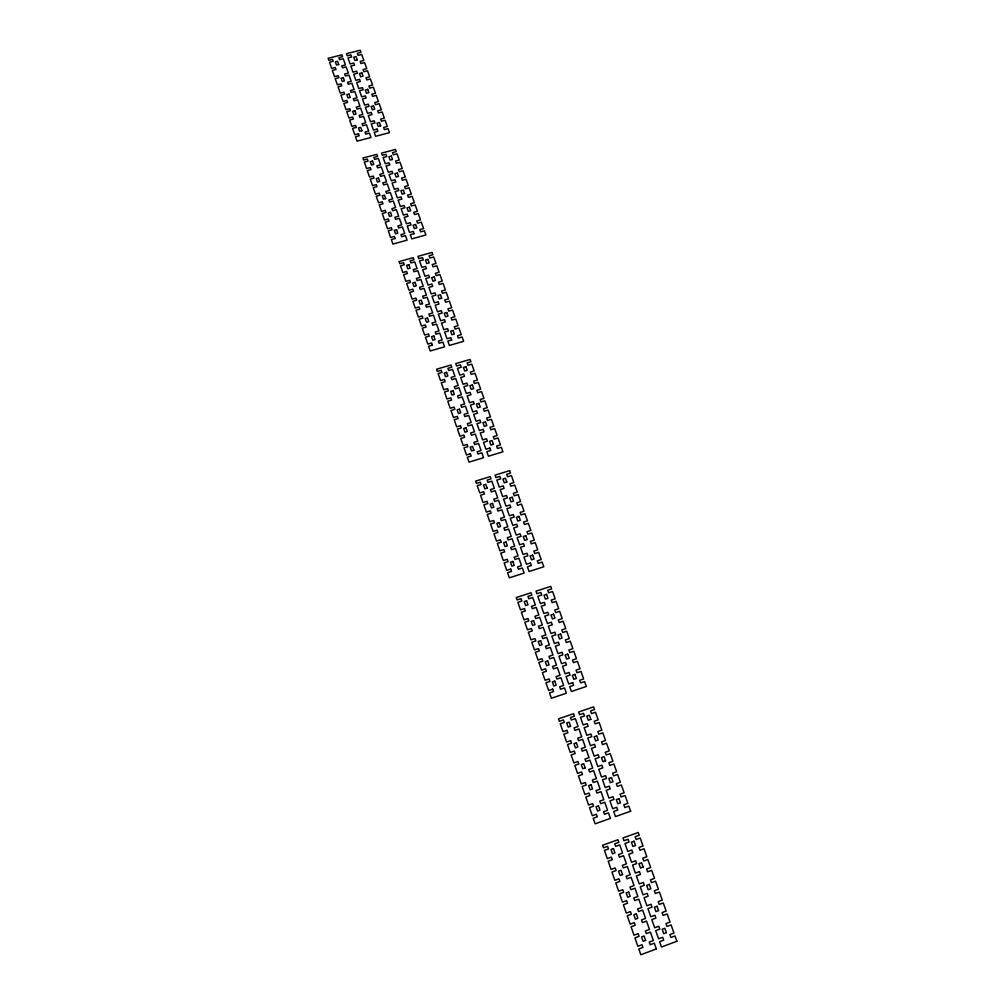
<?xml version="1.0" encoding="UTF-8"?>
<svg xmlns="http://www.w3.org/2000/svg" width="1005" height="1005" viewBox="0 0 1005 1005"><rect width="100%" height="100%" fill="white"/><g stroke="black" fill="none" stroke-linecap="round" stroke-linejoin="round"><path stroke-width="1.5" d="M656.328 948.959L640.826 954.75L638.803 948.959L642.949 947.413L642.007 944.75L637.874 946.295L634.934 937.853L639.067 936.321L638.137 933.658L634.004 935.19L631.077 926.786L635.198 925.253L634.268 922.615L630.148 924.135L627.233 915.756L631.341 914.236L630.424 911.598L626.303 913.118L623.389 904.764L627.509 903.256L626.592 900.631L622.472 902.138L619.57 893.822L623.678 892.314L622.773 889.701L618.665 891.196L615.764 882.905L619.871 881.423L618.954 878.81L614.859 880.292L611.982 872.038L616.078 870.556L615.161 867.956L611.065 869.438L608.201 861.21L612.296 859.727L611.379 857.139L607.296 858.609L604.432 850.406L608.515 848.949L607.61 846.361L603.528 847.831L602.636 845.243L617.924 839.765L618.829 842.341L614.759 843.798L615.663 846.373L619.733 844.916L622.61 853.094L618.54 854.564L619.444 857.152L623.527 855.682L626.404 863.885L622.321 865.368L623.238 867.968L627.321 866.486L630.223 874.714L626.128 876.209L627.045 878.81L631.14 877.327L634.042 885.593L629.947 887.076L630.864 889.701L634.959 888.206L637.874 896.498L633.778 897.993L634.695 900.618L638.803 899.123L641.73 907.44L637.622 908.96L638.539 911.585L642.647 910.078L645.587 918.432L641.479 919.952L642.409 922.59L646.517 921.07L649.469 929.449L645.348 930.982L646.278 933.632L650.398 932.112L653.363 940.517L649.23 942.062L650.172 944.725L654.293 943.18L656.328 948.959M676.893 941.258L661.478 947.024L659.594 941.698L663.715 940.165L662.697 937.288L658.577 938.821L655.7 930.643L659.808 929.11L658.79 926.246L654.682 927.766L651.805 919.613L655.913 918.093L654.896 915.241L650.8 916.748L647.936 908.62L652.031 907.113L651.026 904.261L646.931 905.781L644.079 897.679L648.162 896.171L647.17 893.345L643.074 894.839L640.223 886.774L644.318 885.279L643.313 882.453L639.23 883.935L636.391 875.895L640.474 874.413L639.482 871.599L635.399 873.081L632.572 865.066L636.655 863.597L635.663 860.783L631.58 862.252L628.766 854.275L632.836 852.805L631.856 850.004L627.786 851.474L624.972 843.522L629.042 842.052L628.062 839.276L623.992 840.733L623.012 837.944L638.225 832.492L639.218 835.268L635.16 836.725L636.152 839.502L640.21 838.044L643.024 845.984L638.966 847.441L639.959 850.243L644.017 848.773L646.843 856.737L642.785 858.207L643.778 861.009L647.848 859.539L650.687 867.529L646.617 869.011L647.609 871.825L651.68 870.343L654.531 878.357L650.461 879.84L651.454 882.666L655.536 881.171L658.388 889.224L654.318 890.719L655.323 893.558L659.406 892.051L662.27 900.128L658.187 901.636L659.192 904.475L663.275 902.967L666.164 911.07L662.069 912.59L663.086 915.442L667.169 913.922L670.059 922.062L665.963 923.582L666.981 926.447L671.076 924.927L673.978 933.08L669.883 934.612L670.9 937.489L675.008 935.957L676.893 941.258M645.625 940.391L643.15 941.321L641.592 936.886L644.067 935.957L645.625 940.391M666.403 932.653L663.727 933.645L662.169 929.236L664.833 928.243L666.403 932.653M636.328 913.897L633.866 914.801L635.411 919.211L637.874 918.294L636.328 913.897M657.044 906.259L654.393 907.239L655.938 911.623L658.602 910.643L657.044 906.259M628.653 891.975L626.19 892.88L627.723 897.251L630.185 896.347L628.653 891.975M649.318 884.425L646.667 885.405L648.2 889.752L650.863 888.784L649.318 884.425M622.547 874.564L620.098 875.456L618.577 871.109L621.027 870.23L622.547 874.564M643.175 867.076L640.524 868.044L638.992 863.722L641.642 862.755L643.175 867.076M613.465 848.622L611.015 849.501L612.522 853.81L614.972 852.931L613.465 848.622M634.017 841.235L631.379 842.19L632.899 846.486L635.537 845.532L634.017 841.235M610.412 818.384L595.148 823.811L593.214 818.258L597.284 816.814L596.392 814.251L592.322 815.696L589.508 807.618L593.566 806.173L592.674 803.623L588.616 805.068L585.802 797.003L589.86 795.583L588.98 793.046L584.91 794.465L582.121 786.438L586.166 785.018L585.287 782.493L581.229 783.9L578.44 775.898L582.498 774.491L581.606 771.966L577.561 773.385L574.785 765.408L578.83 764.001L577.95 761.489L573.905 762.895L571.129 754.943L575.174 753.549L574.295 751.049L570.262 752.444L567.498 744.529L571.531 743.135L570.664 740.647L566.619 742.029L563.868 734.14L567.9 732.758L567.034 730.271L563.001 731.653L560.262 723.788L564.282 722.419L563.416 719.944L559.396 721.314L558.529 718.826L573.591 713.701L574.471 716.176L570.451 717.545L571.317 720.02L575.337 718.65L578.089 726.489L574.069 727.859L574.948 730.346L578.968 728.964L581.732 736.841L577.712 738.223L578.579 740.71L582.611 739.328L585.387 747.217L581.355 748.612L582.234 751.112L586.267 749.717L589.043 757.644L585.011 759.039L585.89 761.551L589.935 760.157L592.724 768.096L588.691 769.503L589.571 772.028L593.616 770.621L596.417 778.599L592.372 780.006L593.264 782.531L597.309 781.124L600.123 789.126L596.066 790.546L596.957 793.083L601.015 791.664L603.829 799.691L599.784 801.123L600.676 803.673L604.734 802.241L607.56 810.294L603.503 811.739L604.407 814.289L608.465 812.857L610.412 818.384M630.663 811.186L615.475 816.588L613.678 811.475L617.736 810.043L616.756 807.279L612.711 808.724L609.947 800.872L613.992 799.44L613.012 796.701L608.967 798.121L606.216 790.307L610.261 788.887L609.281 786.149L605.249 787.568L602.498 779.78L606.543 778.36L605.575 775.634L601.543 777.041L598.804 769.277L602.837 767.87L601.869 765.157L597.837 766.551L595.111 758.825L599.143 757.418L598.176 754.717L594.156 756.112L591.443 748.398L595.463 747.004L594.508 744.303L590.488 745.697L587.774 738.009L591.794 736.627L590.84 733.939L586.832 735.321L584.131 727.658L588.139 726.288L587.184 723.6L583.176 724.982L580.488 717.344L584.495 715.987L583.553 713.311L579.546 714.668L578.604 712.005L593.591 706.892L594.533 709.568L590.551 710.924L591.493 713.6L595.488 712.231L598.189 719.844L594.194 721.213L595.148 723.889L599.143 722.52L601.857 730.158L597.849 731.527L598.804 734.215L602.812 732.833L605.538 740.497L601.53 741.878L602.485 744.579L606.492 743.198L609.231 750.886L605.211 752.28L606.178 754.981L610.186 753.587L612.924 761.3L608.917 762.707L609.872 765.421L613.892 764.014L616.643 771.765L612.623 773.172L613.59 775.898L617.61 774.478L620.374 782.254L616.341 783.661L617.321 786.4L621.341 784.98L624.118 792.782L620.085 794.201L621.052 796.952L625.085 795.52L627.874 803.347L623.829 804.779L624.809 807.53L628.854 806.098L630.663 811.186M598.477 805.872L596.04 806.739L597.535 810.985L599.972 810.118L598.477 805.872M618.929 798.648L616.304 799.578L617.811 803.812L620.437 802.882L618.929 798.648M591.066 784.717L588.641 785.571L590.123 789.792L592.548 788.938L591.066 784.717M611.467 777.581L608.854 778.498L610.337 782.694L612.962 781.777L611.467 777.581M585.174 767.908L582.749 768.75L581.292 764.554L583.717 763.712L585.174 767.908M605.538 760.823L602.925 761.74L601.442 757.556L604.055 756.652L605.538 760.823M576.405 742.858L573.981 743.687L575.438 747.858L577.862 747.017L576.405 742.858M596.694 735.874L594.093 736.766L595.563 740.911L598.163 740.019L596.694 735.874M570.589 726.276L568.177 727.105L566.732 722.972L569.144 722.143L570.589 726.276M590.84 719.354L588.239 720.246L586.782 716.125L589.382 715.233L590.84 719.354M552.662 689.141L548.642 690.498L545.941 682.734L549.949 681.403L549.094 678.953L545.087 680.297L542.399 672.571L546.393 671.227L545.539 668.79L541.544 670.134L538.856 662.433L542.851 661.102L542.009 658.677L538.014 659.996L535.338 652.32L539.321 651.001L538.479 648.589L534.484 649.908L531.821 642.258L535.803 640.939L534.962 638.527L530.979 639.846L528.316 632.22L532.298 630.914L531.457 628.514L527.474 629.808L524.824 622.221L528.806 620.914L527.964 618.527L523.994 619.821L521.356 612.246L525.326 610.952L524.484 608.565L520.515 609.859L517.889 602.309L521.846 601.028L521.017 598.653L517.06 599.935L516.231 597.56L531.067 592.762L531.896 595.123L527.952 596.405L528.781 598.779L532.738 597.498L535.376 605.023L531.419 606.317L532.261 608.703L536.218 607.409L538.868 614.96L534.911 616.253L535.753 618.64L539.71 617.346L542.373 624.922L538.404 626.228L539.258 628.628L543.215 627.321L545.891 634.934L541.921 636.24L542.763 638.64L546.745 637.333L549.421 644.959L545.451 646.278L546.293 648.69L550.275 647.371L552.964 655.034L548.981 656.353L549.836 658.778L553.818 657.458L556.519 665.134L552.524 666.466L553.378 668.89L557.373 667.559L560.087 675.272L556.092 676.616L556.946 679.053L560.941 677.709L563.654 685.448L559.659 686.792L560.526 689.242L564.521 687.897L566.38 693.199L551.356 698.274L549.509 692.948L553.516 691.603L552.662 689.141M572.712 682.634L568.717 683.965L566.066 676.44L570.049 675.109L569.119 672.471L565.137 673.802L562.499 666.302L566.468 664.983L565.539 662.345L561.569 663.677L558.931 656.202L562.9 654.883L561.983 652.258L558.001 653.577L555.376 646.127L559.345 644.821L558.428 642.208L554.459 643.527L551.846 636.102L555.803 634.796L554.886 632.195L550.928 633.489L548.315 626.102L552.273 624.796L551.356 622.208L547.398 623.502L544.798 616.128L548.755 614.834L547.838 612.259L543.893 613.54L541.293 606.191L545.25 604.909L544.333 602.334L540.389 603.616L537.813 596.292L541.758 595.023L540.841 592.448L536.896 593.729L535.992 591.166L550.765 586.392L551.67 588.943L547.738 590.224L548.642 592.787L552.574 591.505L555.175 598.817L551.243 600.086L552.147 602.661L556.092 601.379L558.692 608.703L554.747 609.997L555.664 612.573L559.609 611.291L562.222 618.64L558.278 619.934L559.195 622.522L563.139 621.228L565.765 628.602L561.808 629.909L562.737 632.509L566.694 631.203L569.32 638.602L565.363 639.909L566.292 642.522L570.25 641.215L572.888 648.64L568.918 649.959L569.848 652.572L573.817 651.253L576.468 658.702L572.498 660.034L573.428 662.659L577.398 661.328L580.048 668.802L576.079 670.134L577.021 672.772L580.991 671.441L583.654 678.94L579.684 680.284L580.614 682.923L584.596 681.591L586.33 686.465L571.38 691.515L569.659 686.616L573.641 685.272L572.712 682.634M554.773 681.139L552.373 681.943L553.805 686.026L556.205 685.222L554.773 681.139M574.923 674.38L572.335 675.247L573.767 679.317L576.355 678.438L574.923 674.38M547.662 660.85L545.275 661.654L546.682 665.699L549.082 664.895L547.662 660.85M567.762 654.167L565.174 655.021L566.606 659.066L569.182 658.2L567.762 654.167M540.602 640.7L538.215 641.491L539.622 645.512L542.009 644.72L540.602 640.7M560.639 634.092L558.064 634.934L559.484 638.941L562.059 638.1L560.639 634.092M533.592 620.688L531.205 621.467L532.612 625.462L534.987 624.683L533.592 620.688M553.579 614.143L551.016 614.985L552.423 618.967L554.986 618.125L553.579 614.143M526.62 600.802L524.246 601.58L525.64 605.538L528.014 604.771L526.62 600.802M546.569 594.344L544.007 595.174L545.401 599.118L547.964 598.289L546.569 594.344M510.691 569.094L506.746 570.363L504.146 562.913L508.09 561.657L507.261 559.308L503.329 560.564L500.741 553.139L504.673 551.896L503.857 549.559L499.925 550.803L497.337 543.416L501.269 542.172L500.465 539.836L496.533 541.079L493.958 533.705L497.89 532.474L497.073 530.15L493.141 531.381L490.578 524.032L494.51 522.814L493.694 520.49L489.774 521.721L487.224 514.397L491.144 513.178L490.34 510.867L486.42 512.098L483.87 504.799L487.789 503.58L486.985 501.281L483.066 502.5L480.528 495.226L484.435 494.008L483.644 491.721L479.737 492.927L477.199 485.679L481.106 484.473L480.315 482.199L476.408 483.392L475.604 481.106L490.226 476.621L491.018 478.895L487.136 480.101L487.928 482.375L491.822 481.181L494.372 488.405L490.465 489.611L491.269 491.897L495.176 490.691L497.726 497.952L493.819 499.158L494.623 501.457L498.53 500.239L501.093 507.525L497.186 508.744L497.99 511.043L501.897 509.824L504.472 517.123L500.553 518.354L501.369 520.665L505.276 519.434L507.852 526.758L503.932 527.989L504.749 530.313L508.668 529.082L511.256 536.431L507.337 537.662L508.153 539.999L512.073 538.755L514.673 546.13L510.741 547.373L511.558 549.71L515.49 548.466L518.09 555.866L514.158 557.122L514.975 559.458L518.919 558.202L521.52 565.627L517.588 566.895L518.417 569.245L522.349 567.976L524.145 573.076L509.347 577.825L507.563 572.712L511.507 571.443L510.691 569.094M530.439 563.001L526.507 564.257L523.957 557.034L527.889 555.778L526.997 553.253L523.065 554.496L520.527 547.298L524.447 546.054L523.555 543.529L519.635 544.773L517.11 537.6L521.03 536.356L520.138 533.843L516.218 535.075L513.706 527.927L517.613 526.695L516.721 524.183L512.814 525.414L510.301 518.291L514.208 517.06L513.329 514.56L509.422 515.791L506.909 508.681L510.816 507.462L509.937 504.975L506.043 506.193L503.543 499.108L507.437 497.902L506.558 495.415L502.663 496.621L500.176 489.573L504.07 488.367L503.191 485.892L499.297 487.098L496.822 480.063L500.704 478.857L499.837 476.395L495.955 477.589L495.088 475.126L509.623 470.654L510.502 473.116L506.62 474.31L507.5 476.772L511.382 475.579L513.869 482.588L509.987 483.794L510.867 486.257L514.748 485.063L517.248 492.098L513.367 493.304L514.246 495.779L518.128 494.573L520.64 501.633L516.746 502.852L517.638 505.339L521.52 504.121L524.045 511.206L520.15 512.424L521.03 514.924L524.924 513.706L527.449 520.816L523.555 522.035L524.447 524.547L528.341 523.316L530.879 530.452L526.972 531.683L527.864 534.195L531.771 532.964L534.321 540.112L530.401 541.356L531.306 543.881L535.213 542.637L537.763 549.823L533.856 551.067L534.748 553.592L538.667 552.348L541.218 559.546L537.298 560.803L538.203 563.34L542.122 562.084L543.793 566.77L529.07 571.493L527.411 566.795L531.331 565.539L530.439 563.001M512.826 561.443L510.465 562.197L511.834 566.116L514.208 565.363L512.826 561.443M532.675 555.124L530.125 555.928L531.507 559.835L534.057 559.019L532.675 555.124M506.005 541.971L503.643 542.713L505.013 546.594L507.362 545.853L506.005 541.971M525.791 535.715L523.253 536.507L524.623 540.389L527.173 539.585L525.791 535.715M499.221 522.613L496.872 523.354L498.229 527.21L500.578 526.469L499.221 522.613M518.969 516.432L516.432 517.223L517.789 521.067L520.326 520.276L518.969 516.432M492.488 503.392L490.139 504.121L491.483 507.952L493.832 507.224L492.488 503.392M512.186 497.274L509.648 498.053L511.005 501.884L513.53 501.093L512.186 497.274M487.136 488.103L484.787 488.832L483.455 485.013L485.792 484.297L487.136 488.103M506.784 482.036L504.259 482.815L502.915 479.021L505.44 478.242L506.784 482.036M473.87 450.24L471.533 450.956L470.214 447.187L472.551 446.484L473.87 450.24M493.417 444.311L490.905 445.077L489.586 441.321L492.098 440.567L493.417 444.311M470.378 453.795L466.496 454.976L463.996 447.828L467.878 446.647L467.099 444.398L463.217 445.579L460.73 438.444L464.599 437.276L463.82 435.027L459.938 436.195L457.463 429.085L461.333 427.929L460.554 425.693L456.685 426.849L454.21 419.763L458.079 418.608L457.3 416.372L453.431 417.527L450.969 410.467L454.838 409.324L454.059 407.1L450.19 408.244L447.74 401.209L451.597 400.065L450.818 397.854L446.961 398.998L444.512 391.975L448.368 390.845L447.602 388.634L443.745 389.764L441.308 382.779L445.152 381.649L444.386 379.438L440.542 380.568L438.105 373.609L441.949 372.478L441.182 370.28L437.338 371.41L436.572 369.212L450.969 365.003L451.748 367.202L447.903 368.32L448.682 370.506L452.514 369.388L454.964 376.335L451.119 377.465L451.886 379.664L455.73 378.533L458.18 385.505L454.335 386.649L455.114 388.847L458.958 387.716L461.421 394.714L457.564 395.857L458.343 398.068L462.2 396.925L464.662 403.947L460.805 405.09L461.597 407.314L465.441 406.158L467.928 413.206L464.059 414.361L464.85 416.585L468.707 415.429L471.194 422.502L467.325 423.658L468.116 425.894L471.973 424.738L474.473 431.823L470.604 432.979L471.383 435.228L475.252 434.06L477.764 441.17L473.883 442.351L474.674 444.599L478.543 443.419L481.056 450.554L477.174 451.735L477.978 453.996L481.847 452.815L483.568 457.715L468.996 462.149L467.287 457.25L471.169 456.056L470.378 453.795M489.837 448.104L485.968 449.273L483.518 442.338L487.387 441.157L486.533 438.733L482.664 439.901L480.227 432.979L484.083 431.811L483.229 429.386L479.372 430.555L476.935 423.658L480.792 422.502L479.938 420.077L476.081 421.233L473.657 414.361L477.513 413.206L476.659 410.806L472.802 411.95L470.39 405.103L474.234 403.96L473.393 401.548L469.549 402.691L467.137 395.87L470.981 394.726L470.139 392.339L466.295 393.47L463.895 386.661L467.727 385.531L466.885 383.144L463.054 384.274L460.654 377.491L464.486 376.373L463.657 373.986L459.825 375.116L457.438 368.358L461.27 367.227L460.428 364.865L456.597 365.983L455.768 363.609L470.089 359.426L470.93 361.787L467.111 362.906L467.953 365.267L471.772 364.149L474.172 370.895L470.353 372.026L471.194 374.4L475.013 373.27L477.425 380.041L473.594 381.171L474.435 383.558L478.267 382.428L480.679 389.211L476.847 390.342L477.702 392.741L481.533 391.598L483.945 398.407L480.114 399.55L480.968 401.95L484.799 400.807L487.237 407.641L483.392 408.796L484.247 411.196L488.091 410.053L490.528 416.899L486.671 418.055L487.538 420.467L491.382 419.324L493.832 426.195L489.975 427.351L490.829 429.776L494.686 428.62L497.136 435.517L493.279 436.685L494.146 439.11L498.003 437.941L500.465 444.876L496.608 446.044L497.462 448.481L501.332 447.313L502.927 451.81L488.417 456.232L486.835 451.722L490.704 450.542L489.837 448.104M465.993 427.766L463.669 428.469L464.976 432.2L467.3 431.497L465.993 427.766M485.49 421.912L482.978 422.665L484.297 426.384L486.809 425.63L485.49 421.912M459.473 409.173L457.149 409.864L458.456 413.57L460.767 412.879L459.473 409.173M478.92 403.382L476.42 404.123L477.727 407.816L480.227 407.075L478.92 403.382M453.004 390.694L450.692 391.372L451.974 395.066L454.285 394.375L453.004 390.694M472.4 384.965L469.913 385.706L471.207 389.375L473.707 388.634L472.4 384.965M446.572 372.34L444.26 373.018L445.542 376.674L447.853 375.996L446.572 372.34M465.918 366.674L463.431 367.403L464.725 371.046L467.212 370.317L465.918 366.674M432.401 345.155L428.57 346.273L430.215 350.984L444.587 346.825L442.929 342.115L439.097 343.22L438.343 341.047L442.162 339.954L439.75 333.095L435.931 334.188L435.178 332.027L438.984 330.921L436.585 324.087L432.766 325.18L432.012 323.02L435.831 321.927L433.431 315.118L429.625 316.198L428.859 314.05L432.678 312.97L430.278 306.173L426.484 307.254L425.731 305.105L429.524 304.025L427.15 297.254L423.344 298.334L422.603 296.186L426.396 295.118L424.022 288.372L420.228 289.44L419.474 287.304L423.268 286.237L420.907 279.516L417.113 280.571L416.372 278.448L420.165 277.393L417.804 270.684L414.022 271.739L413.269 269.616L417.062 268.561L414.713 261.878L410.932 262.933L410.191 260.823L413.972 259.767L413.231 257.657L399.035 261.602L399.776 263.712L403.558 262.657L404.299 264.767L400.505 265.822L402.842 272.531L406.648 271.476L407.377 273.586L403.583 274.654L405.932 281.375L409.726 280.307L410.48 282.43L406.673 283.498L409.022 290.244L412.829 289.176L413.583 291.312L409.776 292.38L412.138 299.151L415.944 298.07L416.686 300.206L412.879 301.286L415.253 308.083L419.06 307.002L419.814 309.138L415.995 310.231L418.369 317.04L422.188 315.947L422.942 318.108L419.123 319.188L421.51 326.022L425.329 324.929L426.082 327.09L422.263 328.183L424.65 335.042L428.482 333.949L429.236 336.11L425.416 337.215L427.816 344.087L431.648 342.981L432.401 345.155M451.647 340.004L447.828 341.097L449.361 345.444L463.657 341.311L462.112 336.977L458.305 338.069L457.476 335.733L461.282 334.627L458.921 327.969L455.114 329.062L454.285 326.726L458.079 325.633L455.73 319L451.936 320.08L451.107 317.756L454.901 316.676L452.552 310.055L448.758 311.135L447.929 308.811L451.722 307.731L449.373 301.136L445.592 302.216L444.775 299.905L448.557 298.824L446.22 292.254L442.439 293.322L441.622 291.01L445.403 289.943L443.067 283.397L439.298 284.453L438.482 282.154L442.25 281.099L439.939 274.566L436.157 275.621L435.341 273.322L439.122 272.267L436.811 265.76L433.042 266.815L432.225 264.529L435.994 263.473L433.683 256.991L429.926 258.034L429.11 255.76L432.879 254.705L432.075 252.431L417.942 256.35L418.746 258.637L422.515 257.582L423.331 259.868L419.55 260.911L421.849 267.418L425.63 266.363L426.434 268.662L422.653 269.717L424.952 276.237L428.733 275.182L429.55 277.481L425.768 278.536L428.08 285.081L431.861 284.013L432.678 286.325L428.884 287.392L431.208 293.963L434.989 292.882L435.806 295.194L432.024 296.274L434.336 302.857L438.142 301.776L438.959 304.1L435.165 305.181L437.489 311.789L441.296 310.708L442.112 313.032L438.306 314.113L440.655 320.746L444.449 319.653L445.278 321.989L441.471 323.082L443.821 329.741L447.627 328.635L448.456 330.984L444.65 332.077L446.999 338.748L450.818 337.655L451.647 340.004M433.821 335.984L431.534 336.65L432.803 340.255L435.09 339.602L433.821 335.984M453.092 330.444L450.617 331.148L451.886 334.753L454.361 334.049L453.092 330.444M427.514 317.982L425.228 318.635L426.484 322.228L428.783 321.575L427.514 317.982M446.735 312.505L444.26 313.208L445.529 316.789L448.004 316.085L446.735 312.505M422.502 303.661L420.216 304.314L418.972 300.746L421.246 300.093L422.502 303.661M441.672 298.234L439.21 298.925L437.954 295.37L440.416 294.679L441.672 298.234M415.027 282.33L412.741 282.97L413.985 286.513L416.271 285.872L415.027 282.33M434.147 276.965L431.685 277.656L432.941 281.186L435.391 280.496L434.147 276.965M408.834 264.667L406.56 265.295L407.791 268.825L410.065 268.197L408.834 264.667M427.916 259.365L425.454 260.044L426.698 263.561L429.16 262.87L427.916 259.365M395.116 238.487L391.334 239.517L392.917 244.064L407.075 240.17L405.48 235.635L401.711 236.678L400.982 234.58L404.751 233.549L402.427 226.954L398.658 227.972L397.93 225.899L401.699 224.869L399.374 218.286L395.618 219.304L394.89 217.231L398.646 216.213L396.347 209.656L392.591 210.673L391.862 208.6L395.618 207.583L393.319 201.038L389.563 202.055L388.834 199.995L392.591 198.977L390.292 192.458L386.548 193.463L385.832 191.415L389.576 190.41L387.289 183.902L383.546 184.907L382.83 182.86L386.573 181.855L384.287 175.373L380.556 176.378L379.84 174.33L383.571 173.337L381.297 166.88L377.566 167.86L376.85 165.825L380.581 164.845L378.32 158.401L374.589 159.38L373.885 157.358L377.604 156.378L376.888 154.343L362.906 158.024L363.622 160.059L367.353 159.079L368.056 161.114L364.325 162.094L366.574 168.551L370.317 167.559L371.033 169.606L367.29 170.586L369.551 177.068L373.295 176.076L374.011 178.111L370.267 179.116L372.528 185.611L376.272 184.606L376.988 186.654L373.244 187.659L375.518 194.179L379.274 193.174L379.991 195.234L376.234 196.239L378.508 202.771L382.277 201.754L382.993 203.827L379.237 204.844L381.523 211.389L385.279 210.372L386.008 212.444L382.252 213.475L384.538 220.045L388.307 219.027L389.036 221.1L385.267 222.13L387.566 228.725L391.334 227.695L392.063 229.781L388.294 230.811L390.606 237.431L394.375 236.389L395.116 238.487M414.073 233.663L410.304 234.693L411.786 238.876L425.869 234.994L424.386 230.836L420.643 231.866L419.839 229.605L423.582 228.575L421.309 222.168L417.565 223.185L416.761 220.937L420.517 219.919L418.243 213.537L414.5 214.555L413.708 212.306L417.439 211.289L415.178 204.92L411.447 205.937L410.656 203.701L414.387 202.683L412.125 196.339L408.394 197.344L407.603 195.121L411.334 194.116L409.085 187.784L405.367 188.789L404.575 186.566L408.306 185.561L406.058 179.254L402.339 180.259L401.548 178.036L405.279 177.043L403.043 170.762L399.324 171.742L398.533 169.544L402.251 168.551L400.028 162.282L396.309 163.262L395.53 161.064L399.249 160.084L397.025 153.828L393.319 154.808L392.54 152.622L396.246 151.642L395.468 149.456L381.548 153.124L382.315 155.31L386.033 154.33L386.812 156.529L383.093 157.509L385.304 163.777L389.023 162.785L389.802 164.996L386.083 165.976L388.294 172.27L392.025 171.277L392.804 173.488L389.073 174.481L391.297 180.774L395.028 179.782L395.807 181.993L392.076 182.998L394.312 189.317L398.043 188.324L398.834 190.548L395.091 191.54L397.327 197.885L401.07 196.88L401.862 199.116L398.118 200.121L400.367 206.49L404.111 205.472L404.902 207.708L401.146 208.726L403.407 215.108L407.151 214.09L407.942 216.339L404.198 217.356L406.447 223.763L410.203 222.733L411.007 224.982L407.251 226.012L409.512 232.431L413.269 231.401L414.073 233.663M396.573 229.693L394.312 230.308L395.53 233.788L397.792 233.173L396.573 229.693M415.555 224.504L413.118 225.17L414.349 228.638L416.786 227.959L415.555 224.504M390.505 212.369L388.257 212.972L389.463 216.439L391.724 215.824L390.505 212.369M409.45 207.231L407.012 207.897L408.231 211.339L410.668 210.673L409.45 207.231M385.681 198.588L383.433 199.191L382.227 195.749L384.475 195.146L385.681 198.588M404.575 193.5L402.151 194.153L400.945 190.724L403.369 190.071L404.575 193.5M378.483 178.048L376.234 178.639L377.428 182.056L379.676 181.453L378.483 178.048M397.327 173.023L394.902 173.664L396.108 177.068L398.533 176.428L397.327 173.023M372.528 161.039L370.28 161.629L371.473 165.034L373.709 164.431L372.528 161.039M391.322 156.077L388.91 156.717L390.103 160.097L392.528 159.456L391.322 156.077M361.901 130.713L359.664 131.291L358.496 127.937L360.72 127.359L361.901 130.713M380.619 125.839L378.207 126.467L377.026 123.125L379.438 122.51L380.619 125.839M358.509 133.791L354.79 134.758L352.567 128.389L356.285 127.421L355.582 125.411L351.863 126.379L349.652 120.022L353.358 119.055L352.667 117.057L348.949 118.012L346.738 111.681L350.443 110.726L349.753 108.728L346.047 109.683L343.836 103.377L347.542 102.422L346.851 100.437L343.145 101.379L340.946 95.086L344.652 94.143L343.961 92.159L340.255 93.101L338.069 86.832L341.763 85.89L341.072 83.905L337.379 84.847L335.193 78.591L338.886 77.661L338.195 75.689L334.514 76.619L332.328 70.388L336.022 69.458L335.331 67.486L331.65 68.415L329.477 62.197L333.158 61.28L332.479 59.32L328.798 60.237L328.107 58.277L341.901 54.835L342.579 56.783L338.911 57.7L339.602 59.659L343.27 58.742L345.456 64.948L341.775 65.865L342.466 67.838L346.147 66.908L348.333 73.126L344.652 74.056L345.343 76.028L349.024 75.099L351.222 81.342L347.529 82.272L348.22 84.244L351.913 83.314L354.112 89.571L350.418 90.513L351.122 92.498L354.815 91.555L357.014 97.837L353.32 98.779L354.024 100.764L357.717 99.822L359.928 106.115L356.235 107.07L356.938 109.055L360.632 108.113L362.855 114.432L359.149 115.387L359.853 117.384L363.559 116.429L365.782 122.761L362.076 123.728L362.78 125.726L366.486 124.771L368.722 131.127L365.016 132.095L365.72 134.105L369.438 133.137L370.971 137.497L357.014 141.14L355.494 136.768L359.212 135.801L358.509 133.791M377.126 129.117L373.42 130.085L371.247 123.904L374.94 122.937L374.174 120.776L370.481 121.731L368.307 115.562L372.001 114.608L371.234 112.447L367.541 113.402L365.368 107.246L369.061 106.304L368.307 104.143L364.614 105.098L362.453 98.967L366.134 98.025L365.38 95.877L361.687 96.819L359.539 90.701L363.22 89.759L362.466 87.623L358.785 88.566L356.637 82.473L360.318 81.531L359.564 79.395L355.883 80.337L353.735 74.257L357.416 73.327L356.662 71.204L352.981 72.134L350.858 66.079L354.526 65.149L353.773 63.026L350.104 63.956L347.981 57.913L351.637 56.996L350.896 54.886L347.228 55.803L346.486 53.68L360.205 50.25L360.958 52.361L357.303 53.278L358.056 55.388L361.712 54.471L363.848 60.488L360.192 61.418L360.946 63.541L364.601 62.612L366.75 68.654L363.081 69.584L363.835 71.707L367.503 70.777L369.664 76.832L365.983 77.774L366.75 79.898L370.418 78.968L372.579 85.048L368.898 85.978L369.664 88.126L373.332 87.184L375.506 93.277L371.825 94.219L372.591 96.367L376.259 95.425L378.433 101.543L374.752 102.485L375.518 104.646L379.199 103.691L381.385 109.821L377.692 110.776L378.458 112.937L382.151 111.982L384.337 118.138L380.644 119.093L381.41 121.266L385.103 120.299L387.302 126.479L383.609 127.434L384.375 129.607L388.068 128.64L389.5 132.66L375.606 136.291L374.187 132.271L377.893 131.303L377.126 129.117M354.878 110.676L352.655 111.254L353.823 114.583L356.046 114.005L354.878 110.676M373.546 105.877L371.147 106.492L372.315 109.809L374.714 109.193L373.546 105.877M349.062 94.093L346.851 94.658L348.006 97.975L350.23 97.41L349.062 94.093M367.692 89.345L365.292 89.96L366.461 93.251L368.86 92.636L367.692 89.345M343.295 77.624L341.072 78.176L342.228 81.468L344.439 80.903L343.295 77.624M361.863 72.913L359.489 73.516L360.644 76.795L363.031 76.192L361.863 72.913M338.698 64.508L336.487 65.061L335.343 61.795L337.554 61.242L338.698 64.508M357.24 59.848L354.853 60.451L353.71 57.185L356.084 56.594L357.24 59.848"/></g></svg>
